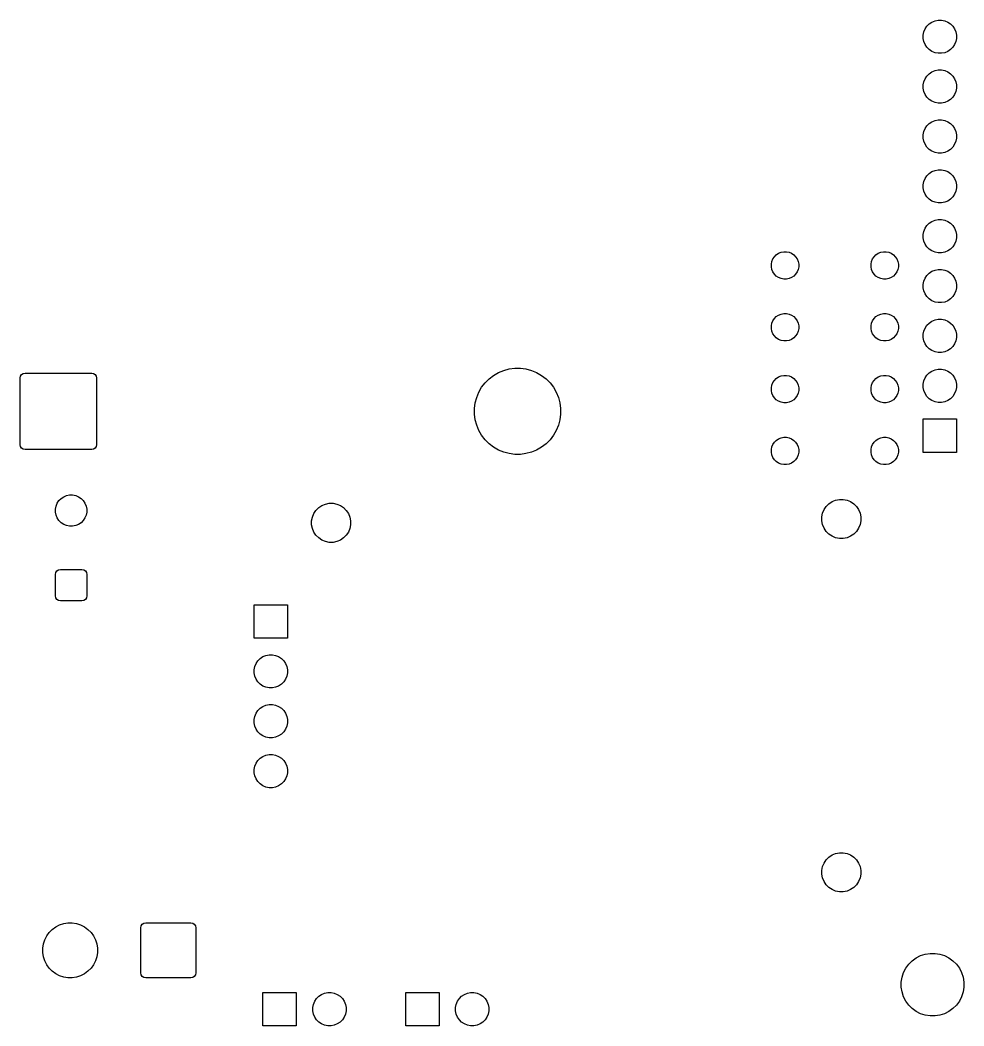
# Model space of a CAD drawing. Extents: x 82.6 to 179.2, y -147.9 to -51.2.
# Drawn here: x 131 to 179.1, y -147.8 to -96.6 of the extents above; entities that cross this region are included whole.
import ezdxf

# ---------------------------------------------------------------- set-up
doc = ezdxf.new("R2010")
doc.units = 0
doc.layers.add('BLACK', color=7, linetype='CONTINUOUS')

msp = doc.modelspace()

# ---------------------------------------------------------------- linework, layer by layer
at = {"layer": 'BLACK', "linetype": 'CONTINUOUS'}
for p, q in [((177.212941, -96.925766), (177.330766, -96.807941)), ((177.330766, -96.807941), (177.469313, -96.715367)), ((177.469313, -96.715367), (177.623258, -96.651601)), ((177.623258, -96.651601), (177.786685, -96.619093)), ((177.786685, -96.619093), (177.953315, -96.619093)), ((177.953315, -96.619093), (178.116742, -96.651601)), ((178.116742, -96.651601), (178.270687, -96.715367)), ((178.270687, -96.715367), (178.409234, -96.807941)), ((178.409234, -96.807941), (178.527059, -96.925766)), ((177.024093, -97.381685), (177.056601, -97.218258)), ((177.056601, -97.218258), (177.120367, -97.064313)), ((177.120367, -97.064313), (177.212941, -96.925766)), ((178.527059, -96.925766), (178.619633, -97.064313)), ((178.619633, -97.064313), (178.683399, -97.218258)), ((178.683399, -97.218258), (178.715907, -97.381685)), ((177.024093, -97.548315), (177.024093, -97.381685)), ((177.056601, -97.711742), (177.024093, -97.548315)), ((177.120367, -97.865687), (177.056601, -97.711742)), ((178.683399, -97.711742), (178.619633, -97.865687)), ((178.715907, -97.548315), (178.683399, -97.711742)), ((178.715907, -97.381685), (178.715907, -97.548315)), ((177.212941, -98.004234), (177.120367, -97.865687)), ((177.330766, -98.122059), (177.212941, -98.004234)), ((177.469313, -98.214633), (177.330766, -98.122059)), ((177.623258, -98.278399), (177.469313, -98.214633)), ((177.786685, -98.310907), (177.623258, -98.278399)), ((177.953315, -98.310907), (177.786685, -98.310907)), ((178.116742, -98.278399), (177.953315, -98.310907)), ((178.270687, -98.214633), (178.116742, -98.278399)), ((178.409234, -98.122059), (178.270687, -98.214633)), ((178.527059, -98.004234), (178.409234, -98.122059)), ((178.619633, -97.865687), (178.527059, -98.004234)), ((177.212941, -99.465766), (177.330766, -99.347941)), ((177.330766, -99.347941), (177.469313, -99.255367)), ((177.469313, -99.255367), (177.623258, -99.191601)), ((177.623258, -99.191601), (177.786685, -99.159093)), ((177.786685, -99.159093), (177.953315, -99.159093)), ((177.953315, -99.159093), (178.116742, -99.191601)), ((178.116742, -99.191601), (178.270687, -99.255367)), ((178.270687, -99.255367), (178.409234, -99.347941)), ((178.409234, -99.347941), (178.527059, -99.465766)), ((177.024093, -99.921685), (177.056601, -99.758258)), ((177.056601, -99.758258), (177.120367, -99.604313)), ((177.120367, -99.604313), (177.212941, -99.465766)), ((178.527059, -99.465766), (178.619633, -99.604313)), ((178.619633, -99.604313), (178.683399, -99.758258)), ((178.683399, -99.758258), (178.715907, -99.921685)), ((177.024093, -100.088315), (177.024093, -99.921685)), ((177.056601, -100.251742), (177.024093, -100.088315)), ((177.120367, -100.405687), (177.056601, -100.251742)), ((177.212941, -100.544234), (177.120367, -100.405687)), ((178.619633, -100.405687), (178.527059, -100.544234)), ((178.683399, -100.251742), (178.619633, -100.405687)), ((178.715907, -100.088315), (178.683399, -100.251742)), ((178.715907, -99.921685), (178.715907, -100.088315)), ((177.330766, -100.662059), (177.212941, -100.544234)), ((177.469313, -100.754633), (177.330766, -100.662059)), ((177.623258, -100.818399), (177.469313, -100.754633)), ((177.786685, -100.850907), (177.623258, -100.818399)), ((177.953315, -100.850907), (177.786685, -100.850907)), ((178.116742, -100.818399), (177.953315, -100.850907)), ((178.270687, -100.754633), (178.116742, -100.818399)), ((178.409234, -100.662059), (178.270687, -100.754633)), ((178.527059, -100.544234), (178.409234, -100.662059)), ((177.212941, -102.005766), (177.330766, -101.887941)), ((177.330766, -101.887941), (177.469313, -101.795367)), ((177.469313, -101.795367), (177.623258, -101.731601)), ((177.623258, -101.731601), (177.786685, -101.699093)), ((177.786685, -101.699093), (177.953315, -101.699093)), ((177.953315, -101.699093), (178.116742, -101.731601)), ((178.116742, -101.731601), (178.270687, -101.795367)), ((178.270687, -101.795367), (178.409234, -101.887941)), ((178.409234, -101.887941), (178.527059, -102.005766)), ((177.024093, -102.461685), (177.056601, -102.298258)), ((177.024093, -102.628315), (177.024093, -102.461685)), ((177.056601, -102.298258), (177.120367, -102.144313)), ((177.120367, -102.144313), (177.212941, -102.005766)), ((178.527059, -102.005766), (178.619633, -102.144313)), ((178.619633, -102.144313), (178.683399, -102.298258)), ((178.683399, -102.298258), (178.715907, -102.461685)), ((178.715907, -102.461685), (178.715907, -102.628315)), ((177.056601, -102.791742), (177.024093, -102.628315)), ((177.120367, -102.945687), (177.056601, -102.791742)), ((177.212941, -103.084234), (177.120367, -102.945687)), ((178.619633, -102.945687), (178.527059, -103.084234)), ((178.683399, -102.791742), (178.619633, -102.945687)), ((178.715907, -102.628315), (178.683399, -102.791742)), ((177.330766, -103.202059), (177.212941, -103.084234)), ((177.469313, -103.294633), (177.330766, -103.202059)), ((177.623258, -103.358399), (177.469313, -103.294633)), ((177.786685, -103.390907), (177.623258, -103.358399)), ((177.953315, -103.390907), (177.786685, -103.390907)), ((178.116742, -103.358399), (177.953315, -103.390907)), ((178.270687, -103.294633), (178.116742, -103.358399)), ((178.409234, -103.202059), (178.270687, -103.294633)), ((178.527059, -103.084234), (178.409234, -103.202059)), ((177.212941, -104.545766), (177.330766, -104.427941)), ((177.330766, -104.427941), (177.469313, -104.335367)), ((177.469313, -104.335367), (177.623258, -104.271601)), ((177.623258, -104.271601), (177.786685, -104.239093)), ((177.786685, -104.239093), (177.953315, -104.239093)), ((177.953315, -104.239093), (178.116742, -104.271601)), ((178.116742, -104.271601), (178.270687, -104.335367)), ((178.270687, -104.335367), (178.409234, -104.427941)), ((178.409234, -104.427941), (178.527059, -104.545766)), ((177.024093, -105.001685), (177.056601, -104.838258)), ((177.024093, -105.168315), (177.024093, -105.001685)), ((177.056601, -104.838258), (177.120367, -104.684313)), ((177.120367, -104.684313), (177.212941, -104.545766)), ((178.527059, -104.545766), (178.619633, -104.684313)), ((178.619633, -104.684313), (178.683399, -104.838258)), ((178.683399, -104.838258), (178.715907, -105.001685)), ((178.715907, -105.001685), (178.715907, -105.168315)), ((177.056601, -105.331742), (177.024093, -105.168315)), ((177.120367, -105.485687), (177.056601, -105.331742)), ((177.212941, -105.624234), (177.120367, -105.485687)), ((178.619633, -105.485687), (178.527059, -105.624234)), ((178.683399, -105.331742), (178.619633, -105.485687)), ((178.715907, -105.168315), (178.683399, -105.331742)), ((177.330766, -105.742059), (177.212941, -105.624234)), ((177.469313, -105.834633), (177.330766, -105.742059)), ((177.623258, -105.898399), (177.469313, -105.834633)), ((177.786685, -105.930907), (177.623258, -105.898399)), ((177.953315, -105.930907), (177.786685, -105.930907)), ((178.116742, -105.898399), (177.953315, -105.930907)), ((178.270687, -105.834633), (178.116742, -105.898399)), ((178.409234, -105.742059), (178.270687, -105.834633)), ((178.527059, -105.624234), (178.409234, -105.742059)), ((177.212941, -107.085766), (177.330766, -106.967941)), ((177.330766, -106.967941), (177.469313, -106.875367)), ((177.469313, -106.875367), (177.623258, -106.811601)), ((177.623258, -106.811601), (177.786685, -106.779093)), ((177.786685, -106.779093), (177.953315, -106.779093)), ((177.953315, -106.779093), (178.116742, -106.811601)), ((178.116742, -106.811601), (178.270687, -106.875367)), ((178.270687, -106.875367), (178.409234, -106.967941)), ((178.409234, -106.967941), (178.527059, -107.085766)), ((177.024093, -107.541685), (177.056601, -107.378258)), ((177.024093, -107.708315), (177.024093, -107.541685)), ((177.056601, -107.378258), (177.120367, -107.224313)), ((177.120367, -107.224313), (177.212941, -107.085766)), ((178.527059, -107.085766), (178.619633, -107.224313)), ((178.619633, -107.224313), (178.683399, -107.378258)), ((178.683399, -107.378258), (178.715907, -107.541685)), ((178.715907, -107.541685), (178.715907, -107.708315)), ((177.056601, -107.871742), (177.024093, -107.708315)), ((177.120367, -108.025687), (177.056601, -107.871742)), ((177.212941, -108.164234), (177.120367, -108.025687)), ((178.619633, -108.025687), (178.527059, -108.164234)), ((178.683399, -107.871742), (178.619633, -108.025687)), ((178.715907, -107.708315), (178.683399, -107.871742)), ((169.438893, -108.670925), (169.535925, -108.573893)), ((169.535925, -108.573893), (169.650022, -108.497655)), ((169.650022, -108.497655), (169.776801, -108.445142)), ((169.776801, -108.445142), (169.911388, -108.418371)), ((169.911388, -108.418371), (170.048612, -108.418371)), ((170.048612, -108.418371), (170.183199, -108.445142)), ((170.183199, -108.445142), (170.309978, -108.497655)), ((170.309978, -108.497655), (170.424075, -108.573893)), ((170.424075, -108.573893), (170.521107, -108.670925)), ((174.518893, -108.670925), (174.615925, -108.573893)), ((174.615925, -108.573893), (174.730022, -108.497655)), ((174.730022, -108.497655), (174.856801, -108.445142)), ((174.856801, -108.445142), (174.991388, -108.418371)), ((174.991388, -108.418371), (175.128612, -108.418371)), ((175.128612, -108.418371), (175.263199, -108.445142)), ((175.263199, -108.445142), (175.389978, -108.497655)), ((175.389978, -108.497655), (175.504075, -108.573893)), ((175.504075, -108.573893), (175.601107, -108.670925)), ((177.330766, -108.282059), (177.212941, -108.164234)), ((177.469313, -108.374633), (177.330766, -108.282059)), ((177.623258, -108.438399), (177.469313, -108.374633)), ((177.786685, -108.470907), (177.623258, -108.438399)), ((177.953315, -108.470907), (177.786685, -108.470907)), ((178.116742, -108.438399), (177.953315, -108.470907)), ((178.270687, -108.374633), (178.116742, -108.438399)), ((178.409234, -108.282059), (178.270687, -108.374633)), ((178.527059, -108.164234), (178.409234, -108.282059)), ((169.283371, -109.046388), (169.310142, -108.911801)), ((169.283371, -109.183612), (169.283371, -109.046388)), ((169.310142, -108.911801), (169.362655, -108.785022)), ((169.362655, -108.785022), (169.438893, -108.670925)), ((170.521107, -108.670925), (170.597345, -108.785022)), ((170.597345, -108.785022), (170.649858, -108.911801)), ((170.649858, -108.911801), (170.676629, -109.046388)), ((170.676629, -109.046388), (170.676629, -109.183612)), ((174.363371, -109.046388), (174.390142, -108.911801)), ((174.363371, -109.183612), (174.363371, -109.046388)), ((174.390142, -108.911801), (174.442655, -108.785022)), ((174.442655, -108.785022), (174.518893, -108.670925)), ((175.601107, -108.670925), (175.677345, -108.785022)), ((175.677345, -108.785022), (175.729858, -108.911801)), ((175.729858, -108.911801), (175.756629, -109.046388)), ((175.756629, -109.046388), (175.756629, -109.183612)), ((169.310142, -109.318199), (169.283371, -109.183612)), ((169.362655, -109.444978), (169.310142, -109.318199)), ((169.438893, -109.559075), (169.362655, -109.444978)), ((169.535925, -109.656107), (169.438893, -109.559075)), ((170.521107, -109.559075), (170.424075, -109.656107)), ((170.597345, -109.444978), (170.521107, -109.559075)), ((170.649858, -109.318199), (170.597345, -109.444978)), ((170.676629, -109.183612), (170.649858, -109.318199)), ((174.390142, -109.318199), (174.363371, -109.183612)), ((174.442655, -109.444978), (174.390142, -109.318199)), ((174.518893, -109.559075), (174.442655, -109.444978)), ((174.615925, -109.656107), (174.518893, -109.559075)), ((175.601107, -109.559075), (175.504075, -109.656107)), ((175.677345, -109.444978), (175.601107, -109.559075)), ((175.729858, -109.318199), (175.677345, -109.444978)), ((175.756629, -109.183612), (175.729858, -109.318199)), ((177.120367, -109.764313), (177.212941, -109.625766)), ((177.212941, -109.625766), (177.330766, -109.507941)), ((177.330766, -109.507941), (177.469313, -109.415367)), ((177.469313, -109.415367), (177.623258, -109.351601)), ((177.623258, -109.351601), (177.786685, -109.319093)), ((177.786685, -109.319093), (177.953315, -109.319093)), ((177.953315, -109.319093), (178.116742, -109.351601)), ((178.116742, -109.351601), (178.270687, -109.415367)), ((178.270687, -109.415367), (178.409234, -109.507941)), ((178.409234, -109.507941), (178.527059, -109.625766)), ((178.527059, -109.625766), (178.619633, -109.764313)), ((169.650022, -109.732345), (169.535925, -109.656107)), ((169.776801, -109.784858), (169.650022, -109.732345)), ((169.911388, -109.811629), (169.776801, -109.784858)), ((170.048612, -109.811629), (169.911388, -109.811629)), ((170.183199, -109.784858), (170.048612, -109.811629)), ((170.309978, -109.732345), (170.183199, -109.784858)), ((170.424075, -109.656107), (170.309978, -109.732345)), ((174.730022, -109.732345), (174.615925, -109.656107)), ((174.856801, -109.784858), (174.730022, -109.732345)), ((174.991388, -109.811629), (174.856801, -109.784858)), ((175.128612, -109.811629), (174.991388, -109.811629)), ((175.263199, -109.784858), (175.128612, -109.811629)), ((175.389978, -109.732345), (175.263199, -109.784858)), ((175.504075, -109.656107), (175.389978, -109.732345)), ((177.024093, -110.081685), (177.056601, -109.918258)), ((177.024093, -110.248315), (177.024093, -110.081685)), ((177.056601, -109.918258), (177.120367, -109.764313)), ((178.619633, -109.764313), (178.683399, -109.918258)), ((178.683399, -109.918258), (178.715907, -110.081685)), ((178.715907, -110.081685), (178.715907, -110.248315)), ((177.056601, -110.411742), (177.024093, -110.248315)), ((177.120367, -110.565687), (177.056601, -110.411742)), ((177.212941, -110.704234), (177.120367, -110.565687)), ((178.619633, -110.565687), (178.527059, -110.704234)), ((178.683399, -110.411742), (178.619633, -110.565687)), ((178.715907, -110.248315), (178.683399, -110.411742)), ((177.330766, -110.822059), (177.212941, -110.704234)), ((177.469313, -110.914633), (177.330766, -110.822059)), ((177.623258, -110.978399), (177.469313, -110.914633)), ((177.786685, -111.010907), (177.623258, -110.978399)), ((177.953315, -111.010907), (177.786685, -111.010907)), ((178.116742, -110.978399), (177.953315, -111.010907)), ((178.270687, -110.914633), (178.116742, -110.978399)), ((178.409234, -110.822059), (178.270687, -110.914633)), ((178.527059, -110.704234), (178.409234, -110.822059)), ((169.535925, -111.723893), (169.650022, -111.647655)), ((169.650022, -111.647655), (169.776801, -111.595142)), ((169.776801, -111.595142), (169.911388, -111.568371)), ((169.911388, -111.568371), (170.048612, -111.568371)), ((170.048612, -111.568371), (170.183199, -111.595142)), ((170.183199, -111.595142), (170.309978, -111.647655)), ((170.309978, -111.647655), (170.424075, -111.723893)), ((174.615925, -111.723893), (174.730022, -111.647655)), ((174.730022, -111.647655), (174.856801, -111.595142)), ((174.856801, -111.595142), (174.991388, -111.568371)), ((174.991388, -111.568371), (175.128612, -111.568371)), ((175.128612, -111.568371), (175.263199, -111.595142)), ((175.263199, -111.595142), (175.389978, -111.647655)), ((175.389978, -111.647655), (175.504075, -111.723893)), ((169.283371, -112.196388), (169.310142, -112.061801)), ((169.310142, -112.061801), (169.362655, -111.935022)), ((169.362655, -111.935022), (169.438893, -111.820925)), ((169.438893, -111.820925), (169.535925, -111.723893)), ((170.424075, -111.723893), (170.521107, -111.820925)), ((170.521107, -111.820925), (170.597345, -111.935022)), ((170.597345, -111.935022), (170.649858, -112.061801)), ((170.649858, -112.061801), (170.676629, -112.196388)), ((174.363371, -112.196388), (174.390142, -112.061801)), ((174.390142, -112.061801), (174.442655, -111.935022)), ((174.442655, -111.935022), (174.518893, -111.820925)), ((174.518893, -111.820925), (174.615925, -111.723893)), ((175.504075, -111.723893), (175.601107, -111.820925)), ((175.601107, -111.820925), (175.677345, -111.935022)), ((175.677345, -111.935022), (175.729858, -112.061801)), ((175.729858, -112.061801), (175.756629, -112.196388)), ((177.120367, -112.304313), (177.212941, -112.165766)), ((177.212941, -112.165766), (177.330766, -112.047941)), ((177.330766, -112.047941), (177.469313, -111.955367)), ((177.469313, -111.955367), (177.623258, -111.891601)), ((177.623258, -111.891601), (177.786685, -111.859093)), ((177.786685, -111.859093), (177.953315, -111.859093)), ((177.953315, -111.859093), (178.116742, -111.891601)), ((178.116742, -111.891601), (178.270687, -111.955367)), ((178.270687, -111.955367), (178.409234, -112.047941)), ((178.409234, -112.047941), (178.527059, -112.165766)), ((178.527059, -112.165766), (178.619633, -112.304313)), ((169.283371, -112.333612), (169.283371, -112.196388)), ((169.310142, -112.468199), (169.283371, -112.333612)), ((169.362655, -112.594978), (169.310142, -112.468199)), ((169.438893, -112.709075), (169.362655, -112.594978)), ((170.597345, -112.594978), (170.521107, -112.709075)), ((170.649858, -112.468199), (170.597345, -112.594978)), ((170.676629, -112.333612), (170.649858, -112.468199)), ((170.676629, -112.196388), (170.676629, -112.333612)), ((174.363371, -112.333612), (174.363371, -112.196388)), ((174.390142, -112.468199), (174.363371, -112.333612)), ((174.442655, -112.594978), (174.390142, -112.468199)), ((174.518893, -112.709075), (174.442655, -112.594978)), ((175.677345, -112.594978), (175.601107, -112.709075)), ((175.729858, -112.468199), (175.677345, -112.594978)), ((175.756629, -112.333612), (175.729858, -112.468199)), ((175.756629, -112.196388), (175.756629, -112.333612)), ((177.024093, -112.621685), (177.056601, -112.458258)), ((177.024093, -112.788315), (177.024093, -112.621685)), ((177.056601, -112.458258), (177.120367, -112.304313)), ((178.619633, -112.304313), (178.683399, -112.458258)), ((178.683399, -112.458258), (178.715907, -112.621685)), ((178.715907, -112.621685), (178.715907, -112.788315)), ((169.535925, -112.806107), (169.438893, -112.709075)), ((169.650022, -112.882345), (169.535925, -112.806107)), ((169.776801, -112.934858), (169.650022, -112.882345)), ((169.911388, -112.961629), (169.776801, -112.934858)), ((170.048612, -112.961629), (169.911388, -112.961629)), ((170.183199, -112.934858), (170.048612, -112.961629)), ((170.309978, -112.882345), (170.183199, -112.934858)), ((170.424075, -112.806107), (170.309978, -112.882345)), ((170.521107, -112.709075), (170.424075, -112.806107)), ((174.615925, -112.806107), (174.518893, -112.709075)), ((174.730022, -112.882345), (174.615925, -112.806107)), ((174.856801, -112.934858), (174.730022, -112.882345)), ((174.991388, -112.961629), (174.856801, -112.934858)), ((175.128612, -112.961629), (174.991388, -112.961629)), ((175.263199, -112.934858), (175.128612, -112.961629)), ((175.389978, -112.882345), (175.263199, -112.934858)), ((175.504075, -112.806107), (175.389978, -112.882345)), ((175.601107, -112.709075), (175.504075, -112.806107)), ((177.056601, -112.951742), (177.024093, -112.788315)), ((177.120367, -113.105687), (177.056601, -112.951742)), ((177.212941, -113.244234), (177.120367, -113.105687)), ((178.619633, -113.105687), (178.527059, -113.244234)), ((178.683399, -112.951742), (178.619633, -113.105687)), ((178.715907, -112.788315), (178.683399, -112.951742)), ((177.330766, -113.362059), (177.212941, -113.244234)), ((177.469313, -113.454633), (177.330766, -113.362059)), ((177.623258, -113.518399), (177.469313, -113.454633)), ((177.786685, -113.550907), (177.623258, -113.518399)), ((177.953315, -113.550907), (177.786685, -113.550907)), ((178.116742, -113.518399), (177.953315, -113.550907)), ((178.270687, -113.454633), (178.116742, -113.518399)), ((178.409234, -113.362059), (178.270687, -113.454633)), ((178.527059, -113.244234), (178.409234, -113.362059)), ((131, -114.845002), (131.01903, -114.74933)), ((131.01903, -114.74933), (131.073224, -114.668224)), ((131.073224, -114.668224), (131.15433, -114.61403)), ((131.15433, -114.61403), (131.250002, -114.595)), ((131.250002, -114.595), (134.649998, -114.595)), ((134.649998, -114.595), (134.74567, -114.61403)), ((134.74567, -114.61403), (134.826776, -114.668224)), ((134.826776, -114.668224), (134.88097, -114.74933)), ((134.88097, -114.74933), (134.9, -114.845002)), ((154.899439, -114.890952), (155.127745, -114.715767)), ((155.127745, -114.715767), (155.376965, -114.57188)), ((155.376965, -114.57188), (155.642833, -114.461754)), ((155.642833, -114.461754), (155.920801, -114.387272)), ((155.920801, -114.387272), (156.206113, -114.34971)), ((156.206113, -114.34971), (156.493887, -114.34971)), ((156.493887, -114.34971), (156.779199, -114.387272)), ((156.779199, -114.387272), (157.057167, -114.461754)), ((157.057167, -114.461754), (157.323035, -114.57188)), ((157.323035, -114.57188), (157.572255, -114.715767)), ((157.572255, -114.715767), (157.800561, -114.890952)), ((169.650022, -114.797655), (169.776801, -114.745142)), ((169.776801, -114.745142), (169.911388, -114.718371)), ((169.911388, -114.718371), (170.048612, -114.718371)), ((170.048612, -114.718371), (170.183199, -114.745142)), ((170.183199, -114.745142), (170.309978, -114.797655)), ((174.730022, -114.797655), (174.856801, -114.745142)), ((174.856801, -114.745142), (174.991388, -114.718371)), ((174.991388, -114.718371), (175.128612, -114.718371)), ((175.128612, -114.718371), (175.263199, -114.745142)), ((175.263199, -114.745142), (175.389978, -114.797655)), ((177.120367, -114.844313), (177.212941, -114.705766)), ((177.212941, -114.705766), (177.330766, -114.587941)), ((177.330766, -114.587941), (177.469313, -114.495367)), ((177.469313, -114.495367), (177.623258, -114.431601)), ((177.623258, -114.431601), (177.786685, -114.399093)), ((177.786685, -114.399093), (177.953315, -114.399093)), ((177.953315, -114.399093), (178.116742, -114.431601)), ((178.116742, -114.431601), (178.270687, -114.495367)), ((178.270687, -114.495367), (178.409234, -114.587941)), ((178.409234, -114.587941), (178.527059, -114.705766)), ((178.527059, -114.705766), (178.619633, -114.844313)), ((131, -118.244998), (131, -114.845002)), ((134.9, -114.845002), (134.9, -118.244998)), ((154.520767, -115.322745), (154.695952, -115.094439)), ((154.695952, -115.094439), (154.899439, -114.890952)), ((157.800561, -114.890952), (158.004048, -115.094439)), ((158.004048, -115.094439), (158.179233, -115.322745)), ((169.283371, -115.346388), (169.310142, -115.211801)), ((169.310142, -115.211801), (169.362655, -115.085022)), ((169.362655, -115.085022), (169.438893, -114.970925)), ((169.438893, -114.970925), (169.535925, -114.873893)), ((169.535925, -114.873893), (169.650022, -114.797655)), ((170.309978, -114.797655), (170.424075, -114.873893)), ((170.424075, -114.873893), (170.521107, -114.970925)), ((170.521107, -114.970925), (170.597345, -115.085022)), ((170.597345, -115.085022), (170.649858, -115.211801)), ((170.649858, -115.211801), (170.676629, -115.346388)), ((174.363371, -115.346388), (174.390142, -115.211801)), ((174.390142, -115.211801), (174.442655, -115.085022)), ((174.442655, -115.085022), (174.518893, -114.970925)), ((174.518893, -114.970925), (174.615925, -114.873893)), ((174.615925, -114.873893), (174.730022, -114.797655)), ((175.389978, -114.797655), (175.504075, -114.873893)), ((175.504075, -114.873893), (175.601107, -114.970925)), ((175.601107, -114.970925), (175.677345, -115.085022)), ((175.677345, -115.085022), (175.729858, -115.211801)), ((175.729858, -115.211801), (175.756629, -115.346388)), ((177.024093, -115.161685), (177.056601, -114.998258)), ((177.024093, -115.328315), (177.024093, -115.161685)), ((177.056601, -114.998258), (177.120367, -114.844313)), ((178.619633, -114.844313), (178.683399, -114.998258)), ((178.683399, -114.998258), (178.715907, -115.161685)), ((178.715907, -115.161685), (178.715907, -115.328315)), ((154.266754, -115.837833), (154.37688, -115.571965)), ((154.37688, -115.571965), (154.520767, -115.322745)), ((158.179233, -115.322745), (158.32312, -115.571965)), ((158.32312, -115.571965), (158.433246, -115.837833)), ((169.283371, -115.483612), (169.283371, -115.346388)), ((169.310142, -115.618199), (169.283371, -115.483612)), ((169.362655, -115.744978), (169.310142, -115.618199)), ((169.438893, -115.859075), (169.362655, -115.744978)), ((170.597345, -115.744978), (170.521107, -115.859075)), ((170.649858, -115.618199), (170.597345, -115.744978)), ((170.676629, -115.483612), (170.649858, -115.618199)), ((170.676629, -115.346388), (170.676629, -115.483612)), ((174.363371, -115.483612), (174.363371, -115.346388)), ((174.390142, -115.618199), (174.363371, -115.483612)), ((174.442655, -115.744978), (174.390142, -115.618199)), ((174.518893, -115.859075), (174.442655, -115.744978)), ((175.677345, -115.744978), (175.601107, -115.859075)), ((175.729858, -115.618199), (175.677345, -115.744978)), ((175.756629, -115.483612), (175.729858, -115.618199)), ((175.756629, -115.346388), (175.756629, -115.483612)), ((177.056601, -115.491742), (177.024093, -115.328315)), ((177.120367, -115.645687), (177.056601, -115.491742)), ((177.212941, -115.784234), (177.120367, -115.645687)), ((178.619633, -115.645687), (178.527059, -115.784234)), ((178.683399, -115.491742), (178.619633, -115.645687)), ((178.715907, -115.328315), (178.683399, -115.491742)), ((154.15471, -116.401113), (154.192272, -116.115801)), ((154.192272, -116.115801), (154.266754, -115.837833)), ((158.433246, -115.837833), (158.507728, -116.115801)), ((158.507728, -116.115801), (158.54529, -116.401113)), ((169.535925, -115.956107), (169.438893, -115.859075)), ((169.650022, -116.032345), (169.535925, -115.956107)), ((169.776801, -116.084858), (169.650022, -116.032345)), ((169.911388, -116.111629), (169.776801, -116.084858)), ((170.048612, -116.111629), (169.911388, -116.111629)), ((170.183199, -116.084858), (170.048612, -116.111629)), ((170.309978, -116.032345), (170.183199, -116.084858)), ((170.424075, -115.956107), (170.309978, -116.032345)), ((170.521107, -115.859075), (170.424075, -115.956107)), ((174.615925, -115.956107), (174.518893, -115.859075)), ((174.730022, -116.032345), (174.615925, -115.956107)), ((174.856801, -116.084858), (174.730022, -116.032345)), ((174.991388, -116.111629), (174.856801, -116.084858)), ((175.128612, -116.111629), (174.991388, -116.111629)), ((175.263199, -116.084858), (175.128612, -116.111629)), ((175.389978, -116.032345), (175.263199, -116.084858)), ((175.504075, -115.956107), (175.389978, -116.032345)), ((175.601107, -115.859075), (175.504075, -115.956107)), ((177.330766, -115.902059), (177.212941, -115.784234)), ((177.469313, -115.994633), (177.330766, -115.902059)), ((177.623258, -116.058399), (177.469313, -115.994633)), ((177.786685, -116.090907), (177.623258, -116.058399)), ((177.953315, -116.090907), (177.786685, -116.090907)), ((178.116742, -116.058399), (177.953315, -116.090907)), ((178.270687, -115.994633), (178.116742, -116.058399)), ((178.409234, -115.902059), (178.270687, -115.994633)), ((178.527059, -115.784234), (178.409234, -115.902059)), ((154.15471, -116.688887), (154.15471, -116.401113)), ((154.192272, -116.974199), (154.15471, -116.688887)), ((158.54529, -116.688887), (158.507728, -116.974199)), ((158.54529, -116.401113), (158.54529, -116.688887)), ((154.266754, -117.252167), (154.192272, -116.974199)), ((154.37688, -117.518035), (154.266754, -117.252167)), ((158.433246, -117.252167), (158.32312, -117.518035)), ((158.507728, -116.974199), (158.433246, -117.252167)), ((177.02, -118.635), (177.02, -116.935)), ((177.02, -116.935), (178.72, -116.935)), ((178.72, -116.935), (178.72, -118.635)), ((154.520767, -117.767255), (154.37688, -117.518035)), ((154.695952, -117.995561), (154.520767, -117.767255)), ((158.179233, -117.767255), (158.004048, -117.995561)), ((158.32312, -117.518035), (158.179233, -117.767255)), ((131.01903, -118.34067), (131, -118.244998)), ((131.073224, -118.421776), (131.01903, -118.34067)), ((134.88097, -118.34067), (134.826776, -118.421776)), ((134.9, -118.244998), (134.88097, -118.34067)), ((154.899439, -118.199048), (154.695952, -117.995561)), ((155.127745, -118.374233), (154.899439, -118.199048)), ((157.800561, -118.199048), (157.572255, -118.374233)), ((158.004048, -117.995561), (157.800561, -118.199048)), ((169.310142, -118.361801), (169.362655, -118.235022)), ((169.362655, -118.235022), (169.438893, -118.120925)), ((169.438893, -118.120925), (169.535925, -118.023893)), ((169.535925, -118.023893), (169.650022, -117.947655)), ((169.650022, -117.947655), (169.776801, -117.895142)), ((169.776801, -117.895142), (169.911388, -117.868371)), ((169.911388, -117.868371), (170.048612, -117.868371)), ((170.048612, -117.868371), (170.183199, -117.895142)), ((170.183199, -117.895142), (170.309978, -117.947655)), ((170.309978, -117.947655), (170.424075, -118.023893)), ((170.424075, -118.023893), (170.521107, -118.120925)), ((170.521107, -118.120925), (170.597345, -118.235022)), ((170.597345, -118.235022), (170.649858, -118.361801)), ((174.390142, -118.361801), (174.442655, -118.235022)), ((174.442655, -118.235022), (174.518893, -118.120925)), ((174.518893, -118.120925), (174.615925, -118.023893)), ((174.615925, -118.023893), (174.730022, -117.947655)), ((174.730022, -117.947655), (174.856801, -117.895142)), ((174.856801, -117.895142), (174.991388, -117.868371)), ((174.991388, -117.868371), (175.128612, -117.868371)), ((175.128612, -117.868371), (175.263199, -117.895142)), ((175.263199, -117.895142), (175.389978, -117.947655)), ((175.389978, -117.947655), (175.504075, -118.023893)), ((175.504075, -118.023893), (175.601107, -118.120925)), ((175.601107, -118.120925), (175.677345, -118.235022)), ((175.677345, -118.235022), (175.729858, -118.361801)), ((131.15433, -118.47597), (131.073224, -118.421776)), ((131.250002, -118.495), (131.15433, -118.47597)), ((134.649998, -118.495), (131.250002, -118.495)), ((134.74567, -118.47597), (134.649998, -118.495)), ((134.826776, -118.421776), (134.74567, -118.47597)), ((155.376965, -118.51812), (155.127745, -118.374233)), ((155.642833, -118.628246), (155.376965, -118.51812)), ((155.920801, -118.702728), (155.642833, -118.628246)), ((156.206113, -118.74029), (155.920801, -118.702728)), ((156.493887, -118.74029), (156.206113, -118.74029)), ((156.779199, -118.702728), (156.493887, -118.74029)), ((157.057167, -118.628246), (156.779199, -118.702728)), ((157.323035, -118.51812), (157.057167, -118.628246)), ((157.572255, -118.374233), (157.323035, -118.51812)), ((169.283371, -118.496388), (169.310142, -118.361801)), ((169.283371, -118.633612), (169.283371, -118.496388)), ((169.310142, -118.768199), (169.283371, -118.633612)), ((169.362655, -118.894978), (169.310142, -118.768199)), ((170.649858, -118.768199), (170.597345, -118.894978)), ((170.649858, -118.361801), (170.676629, -118.496388)), ((170.676629, -118.633612), (170.649858, -118.768199)), ((170.676629, -118.496388), (170.676629, -118.633612)), ((174.363371, -118.496388), (174.390142, -118.361801)), ((174.363371, -118.633612), (174.363371, -118.496388)), ((174.390142, -118.768199), (174.363371, -118.633612)), ((174.442655, -118.894978), (174.390142, -118.768199)), ((175.729858, -118.768199), (175.677345, -118.894978)), ((175.729858, -118.361801), (175.756629, -118.496388)), ((175.756629, -118.633612), (175.729858, -118.768199)), ((175.756629, -118.496388), (175.756629, -118.633612)), ((178.72, -118.635), (177.02, -118.635)), ((169.438893, -119.009075), (169.362655, -118.894978)), ((169.535925, -119.106107), (169.438893, -119.009075)), ((169.650022, -119.182345), (169.535925, -119.106107)), ((169.776801, -119.234858), (169.650022, -119.182345)), ((169.911388, -119.261629), (169.776801, -119.234858)), ((170.048612, -119.261629), (169.911388, -119.261629)), ((170.183199, -119.234858), (170.048612, -119.261629)), ((170.309978, -119.182345), (170.183199, -119.234858)), ((170.424075, -119.106107), (170.309978, -119.182345)), ((170.521107, -119.009075), (170.424075, -119.106107)), ((170.597345, -118.894978), (170.521107, -119.009075)), ((174.518893, -119.009075), (174.442655, -118.894978)), ((174.615925, -119.106107), (174.518893, -119.009075)), ((174.730022, -119.182345), (174.615925, -119.106107)), ((174.856801, -119.234858), (174.730022, -119.182345)), ((174.991388, -119.261629), (174.856801, -119.234858)), ((175.128612, -119.261629), (174.991388, -119.261629)), ((175.263199, -119.234858), (175.128612, -119.261629)), ((175.389978, -119.182345), (175.263199, -119.234858)), ((175.504075, -119.106107), (175.389978, -119.182345)), ((175.601107, -119.009075), (175.504075, -119.106107)), ((175.677345, -118.894978), (175.601107, -119.009075)), ((133.092485, -120.984243), (133.222883, -120.897114)), ((133.222883, -120.897114), (133.367772, -120.837099)), ((133.367772, -120.837099), (133.521586, -120.806503)), ((133.521586, -120.806503), (133.678414, -120.806503)), ((133.678414, -120.806503), (133.832228, -120.837099)), ((133.832228, -120.837099), (133.977117, -120.897114)), ((133.977117, -120.897114), (134.107515, -120.984243)), ((132.803852, -121.524237), (132.834448, -121.370423)), ((132.834448, -121.370423), (132.894463, -121.225534)), ((132.894463, -121.225534), (132.981592, -121.095136)), ((132.981592, -121.095136), (133.092485, -120.984243)), ((134.107515, -120.984243), (134.218408, -121.095136)), ((134.218408, -121.095136), (134.305537, -121.225534)), ((134.305537, -121.225534), (134.365552, -121.370423)), ((134.365552, -121.370423), (134.396148, -121.524237)), ((146.215607, -121.45199), (146.378603, -121.343079)), ((146.378603, -121.343079), (146.559715, -121.26806)), ((146.559715, -121.26806), (146.751983, -121.229815)), ((146.751983, -121.229815), (146.948017, -121.229815)), ((146.948017, -121.229815), (147.140285, -121.26806)), ((147.140285, -121.26806), (147.321397, -121.343079)), ((147.321397, -121.343079), (147.484393, -121.45199)), ((171.968079, -121.553603), (172.07699, -121.390607)), ((172.07699, -121.390607), (172.215607, -121.25199)), ((172.215607, -121.25199), (172.378603, -121.143079)), ((172.378603, -121.143079), (172.559715, -121.06806)), ((172.559715, -121.06806), (172.751983, -121.029815)), ((172.751983, -121.029815), (172.948017, -121.029815)), ((172.948017, -121.029815), (173.140285, -121.06806)), ((173.140285, -121.06806), (173.321397, -121.143079)), ((173.321397, -121.143079), (173.484393, -121.25199)), ((173.484393, -121.25199), (173.62301, -121.390607)), ((173.62301, -121.390607), (173.731921, -121.553603)), ((132.803852, -121.681065), (132.803852, -121.524237)), ((132.834448, -121.834879), (132.803852, -121.681065)), ((132.894463, -121.979768), (132.834448, -121.834879)), ((134.365552, -121.834879), (134.305537, -121.979768)), ((134.396148, -121.681065), (134.365552, -121.834879)), ((134.396148, -121.524237), (134.396148, -121.681065)), ((145.89306, -121.934715), (145.968079, -121.753603)), ((145.968079, -121.753603), (146.07699, -121.590607)), ((146.07699, -121.590607), (146.215607, -121.45199)), ((147.484393, -121.45199), (147.62301, -121.590607)), ((147.62301, -121.590607), (147.731921, -121.753603)), ((147.731921, -121.753603), (147.80694, -121.934715)), ((171.854815, -121.926983), (171.89306, -121.734715)), ((171.854815, -122.123017), (171.854815, -121.926983)), ((171.89306, -121.734715), (171.968079, -121.553603)), ((173.731921, -121.553603), (173.80694, -121.734715)), ((173.80694, -121.734715), (173.845185, -121.926983)), ((173.845185, -121.926983), (173.845185, -122.123017)), ((132.981592, -122.110166), (132.894463, -121.979768)), ((133.092485, -122.221059), (132.981592, -122.110166)), ((133.222883, -122.308188), (133.092485, -122.221059)), ((133.367772, -122.368203), (133.222883, -122.308188)), ((133.521586, -122.398799), (133.367772, -122.368203)), ((133.678414, -122.398799), (133.521586, -122.398799)), ((133.832228, -122.368203), (133.678414, -122.398799)), ((133.977117, -122.308188), (133.832228, -122.368203)), ((134.107515, -122.221059), (133.977117, -122.308188)), ((134.218408, -122.110166), (134.107515, -122.221059)), ((134.305537, -121.979768), (134.218408, -122.110166)), ((145.854815, -122.126983), (145.89306, -121.934715)), ((145.854815, -122.323017), (145.854815, -122.126983)), ((145.89306, -122.515285), (145.854815, -122.323017)), ((147.80694, -121.934715), (147.845185, -122.126983)), ((147.845185, -122.323017), (147.80694, -122.515285)), ((147.845185, -122.126983), (147.845185, -122.323017)), ((171.89306, -122.315285), (171.854815, -122.123017)), ((171.968079, -122.496397), (171.89306, -122.315285)), ((173.80694, -122.315285), (173.731921, -122.496397)), ((173.845185, -122.123017), (173.80694, -122.315285)), ((145.968079, -122.696397), (145.89306, -122.515285)), ((146.07699, -122.859393), (145.968079, -122.696397)), ((146.215607, -122.99801), (146.07699, -122.859393)), ((147.62301, -122.859393), (147.484393, -122.99801)), ((147.731921, -122.696397), (147.62301, -122.859393)), ((147.80694, -122.515285), (147.731921, -122.696397)), ((172.07699, -122.659393), (171.968079, -122.496397)), ((172.215607, -122.79801), (172.07699, -122.659393)), ((172.378603, -122.906921), (172.215607, -122.79801)), ((172.559715, -122.98194), (172.378603, -122.906921)), ((173.321397, -122.906921), (173.140285, -122.98194)), ((173.484393, -122.79801), (173.321397, -122.906921)), ((173.62301, -122.659393), (173.484393, -122.79801)), ((173.731921, -122.496397), (173.62301, -122.659393)), ((146.378603, -123.106921), (146.215607, -122.99801)), ((146.559715, -123.18194), (146.378603, -123.106921)), ((146.751983, -123.220185), (146.559715, -123.18194)), ((146.948017, -123.220185), (146.751983, -123.220185)), ((147.140285, -123.18194), (146.948017, -123.220185)), ((147.321397, -123.106921), (147.140285, -123.18194)), ((147.484393, -122.99801), (147.321397, -123.106921)), ((172.751983, -123.020185), (172.559715, -122.98194)), ((172.948017, -123.020185), (172.751983, -123.020185)), ((173.140285, -122.98194), (172.948017, -123.020185)), ((132.8, -124.852651), (132.81903, -124.75698)), ((132.8, -125.952651), (132.8, -124.852651)), ((132.81903, -124.75698), (132.873223, -124.675874)), ((132.873223, -124.675874), (132.954329, -124.621681)), ((132.954329, -124.621681), (133.05, -124.602651)), ((133.05, -124.602651), (134.15, -124.602651)), ((134.15, -124.602651), (134.245671, -124.621681)), ((134.245671, -124.621681), (134.326777, -124.675874)), ((134.326777, -124.675874), (134.38097, -124.75698)), ((134.38097, -124.75698), (134.4, -124.852651)), ((134.4, -124.852651), (134.4, -125.952651)), ((132.81903, -126.048322), (132.8, -125.952651)), ((134.4, -125.952651), (134.38097, -126.048322)), ((132.873223, -126.129428), (132.81903, -126.048322)), ((132.954329, -126.183621), (132.873223, -126.129428)), ((133.05, -126.202651), (132.954329, -126.183621)), ((134.15, -126.202651), (133.05, -126.202651)), ((134.245671, -126.183621), (134.15, -126.202651)), ((134.326777, -126.129428), (134.245671, -126.183621)), ((134.38097, -126.048322), (134.326777, -126.129428)), ((142.925, -128.1), (142.925, -126.4)), ((142.925, -126.4), (144.625, -126.4)), ((144.625, -126.4), (144.625, -128.1)), ((144.625, -128.1), (142.925, -128.1)), ((143.235766, -129.132941), (143.374313, -129.040367)), ((143.374313, -129.040367), (143.528258, -128.976601)), ((143.528258, -128.976601), (143.691685, -128.944093)), ((143.691685, -128.944093), (143.858315, -128.944093)), ((143.858315, -128.944093), (144.021742, -128.976601)), ((144.021742, -128.976601), (144.175687, -129.040367)), ((144.175687, -129.040367), (144.314234, -129.132941)), ((142.929093, -129.706685), (142.961601, -129.543258)), ((142.961601, -129.543258), (143.025367, -129.389313)), ((143.025367, -129.389313), (143.117941, -129.250766)), ((143.117941, -129.250766), (143.235766, -129.132941)), ((144.314234, -129.132941), (144.432059, -129.250766)), ((144.432059, -129.250766), (144.524633, -129.389313)), ((144.524633, -129.389313), (144.588399, -129.543258)), ((144.588399, -129.543258), (144.620907, -129.706685)), ((142.929093, -129.873315), (142.929093, -129.706685)), ((142.961601, -130.036742), (142.929093, -129.873315)), ((143.025367, -130.190687), (142.961601, -130.036742)), ((144.588399, -130.036742), (144.524633, -130.190687)), ((144.620907, -129.873315), (144.588399, -130.036742)), ((144.620907, -129.706685), (144.620907, -129.873315)), ((143.117941, -130.329234), (143.025367, -130.190687)), ((143.235766, -130.447059), (143.117941, -130.329234)), ((143.374313, -130.539633), (143.235766, -130.447059)), ((143.528258, -130.603399), (143.374313, -130.539633)), ((143.691685, -130.635907), (143.528258, -130.603399)), ((143.858315, -130.635907), (143.691685, -130.635907)), ((144.021742, -130.603399), (143.858315, -130.635907)), ((144.175687, -130.539633), (144.021742, -130.603399)), ((144.314234, -130.447059), (144.175687, -130.539633)), ((144.432059, -130.329234), (144.314234, -130.447059)), ((144.524633, -130.190687), (144.432059, -130.329234)), ((143.235766, -131.672941), (143.374313, -131.580367)), ((143.374313, -131.580367), (143.528258, -131.516601)), ((143.528258, -131.516601), (143.691685, -131.484093)), ((143.691685, -131.484093), (143.858315, -131.484093)), ((143.858315, -131.484093), (144.021742, -131.516601)), ((144.021742, -131.516601), (144.175687, -131.580367)), ((144.175687, -131.580367), (144.314234, -131.672941)), ((142.929093, -132.246685), (142.961601, -132.083258)), ((142.961601, -132.083258), (143.025367, -131.929313)), ((143.025367, -131.929313), (143.117941, -131.790766)), ((143.117941, -131.790766), (143.235766, -131.672941)), ((144.314234, -131.672941), (144.432059, -131.790766)), ((144.432059, -131.790766), (144.524633, -131.929313)), ((144.524633, -131.929313), (144.588399, -132.083258)), ((144.588399, -132.083258), (144.620907, -132.246685)), ((142.929093, -132.413315), (142.929093, -132.246685)), ((142.961601, -132.576742), (142.929093, -132.413315)), ((143.025367, -132.730687), (142.961601, -132.576742)), ((144.588399, -132.576742), (144.524633, -132.730687)), ((144.620907, -132.413315), (144.588399, -132.576742)), ((144.620907, -132.246685), (144.620907, -132.413315)), ((143.117941, -132.869234), (143.025367, -132.730687)), ((143.235766, -132.987059), (143.117941, -132.869234)), ((143.374313, -133.079633), (143.235766, -132.987059)), ((143.528258, -133.143399), (143.374313, -133.079633)), ((143.691685, -133.175907), (143.528258, -133.143399)), ((143.858315, -133.175907), (143.691685, -133.175907)), ((144.021742, -133.143399), (143.858315, -133.175907)), ((144.175687, -133.079633), (144.021742, -133.143399)), ((144.314234, -132.987059), (144.175687, -133.079633)), ((144.432059, -132.869234), (144.314234, -132.987059)), ((144.524633, -132.730687), (144.432059, -132.869234)), ((143.117941, -134.330766), (143.235766, -134.212941)), ((143.235766, -134.212941), (143.374313, -134.120367)), ((143.374313, -134.120367), (143.528258, -134.056601)), ((143.528258, -134.056601), (143.691685, -134.024093)), ((143.691685, -134.024093), (143.858315, -134.024093)), ((143.858315, -134.024093), (144.021742, -134.056601)), ((144.021742, -134.056601), (144.175687, -134.120367)), ((144.175687, -134.120367), (144.314234, -134.212941)), ((144.314234, -134.212941), (144.432059, -134.330766)), ((142.929093, -134.786685), (142.961601, -134.623258)), ((142.961601, -134.623258), (143.025367, -134.469313)), ((143.025367, -134.469313), (143.117941, -134.330766)), ((144.432059, -134.330766), (144.524633, -134.469313)), ((144.524633, -134.469313), (144.588399, -134.623258)), ((144.588399, -134.623258), (144.620907, -134.786685)), ((142.929093, -134.953315), (142.929093, -134.786685)), ((142.961601, -135.116742), (142.929093, -134.953315)), ((143.025367, -135.270687), (142.961601, -135.116742)), ((144.588399, -135.116742), (144.524633, -135.270687)), ((144.620907, -134.953315), (144.588399, -135.116742)), ((144.620907, -134.786685), (144.620907, -134.953315)), ((143.117941, -135.409234), (143.025367, -135.270687)), ((143.235766, -135.527059), (143.117941, -135.409234)), ((143.374313, -135.619633), (143.235766, -135.527059)), ((143.528258, -135.683399), (143.374313, -135.619633)), ((143.691685, -135.715907), (143.528258, -135.683399)), ((143.858315, -135.715907), (143.691685, -135.715907)), ((144.021742, -135.683399), (143.858315, -135.715907)), ((144.175687, -135.619633), (144.021742, -135.683399)), ((144.314234, -135.527059), (144.175687, -135.619633)), ((144.432059, -135.409234), (144.314234, -135.527059)), ((144.524633, -135.270687), (144.432059, -135.409234)), ((172.07699, -139.390607), (172.215607, -139.25199)), ((172.215607, -139.25199), (172.378603, -139.143079)), ((172.378603, -139.143079), (172.559715, -139.06806)), ((172.559715, -139.06806), (172.751983, -139.029815)), ((172.751983, -139.029815), (172.948017, -139.029815)), ((172.948017, -139.029815), (173.140285, -139.06806)), ((173.140285, -139.06806), (173.321397, -139.143079)), ((173.321397, -139.143079), (173.484393, -139.25199)), ((173.484393, -139.25199), (173.62301, -139.390607)), ((171.854815, -139.926983), (171.89306, -139.734715)), ((171.89306, -139.734715), (171.968079, -139.553603)), ((171.968079, -139.553603), (172.07699, -139.390607)), ((173.62301, -139.390607), (173.731921, -139.553603)), ((173.731921, -139.553603), (173.80694, -139.734715)), ((173.80694, -139.734715), (173.845185, -139.926983)), ((171.854815, -140.123017), (171.854815, -139.926983)), ((171.89306, -140.315285), (171.854815, -140.123017)), ((171.968079, -140.496397), (171.89306, -140.315285)), ((173.80694, -140.315285), (173.731921, -140.496397)), ((173.845185, -140.123017), (173.80694, -140.315285)), ((173.845185, -139.926983), (173.845185, -140.123017)), ((172.07699, -140.659393), (171.968079, -140.496397)), ((172.215607, -140.79801), (172.07699, -140.659393)), ((172.378603, -140.906921), (172.215607, -140.79801)), ((173.484393, -140.79801), (173.321397, -140.906921)), ((173.62301, -140.659393), (173.484393, -140.79801)), ((173.731921, -140.496397), (173.62301, -140.659393)), ((172.559715, -140.98194), (172.378603, -140.906921)), ((172.751983, -141.020185), (172.559715, -140.98194)), ((172.948017, -141.020185), (172.751983, -141.020185)), ((173.140285, -140.98194), (172.948017, -141.020185)), ((173.321397, -140.906921), (173.140285, -140.98194)), ((132.640773, -142.937932), (132.818502, -142.808804)), ((132.818502, -142.808804), (133.014243, -142.709069)), ((133.014243, -142.709069), (133.223176, -142.641182)), ((133.223176, -142.641182), (133.440157, -142.606816)), ((133.440157, -142.606816), (133.659843, -142.606816)), ((133.659843, -142.606816), (133.876824, -142.641182)), ((133.876824, -142.641182), (134.085757, -142.709069)), ((134.085757, -142.709069), (134.281498, -142.808804)), ((134.281498, -142.808804), (134.459227, -142.937932)), ((137.15, -142.852501), (137.16903, -142.75683)), ((137.150001, -145.152498), (137.15, -142.852501)), ((137.16903, -142.75683), (137.223224, -142.675724)), ((137.223224, -142.675724), (137.30433, -142.62153)), ((137.30433, -142.62153), (137.400002, -142.602501)), ((137.400002, -142.602501), (139.699999, -142.6025)), ((139.699999, -142.6025), (139.79567, -142.62153)), ((139.79567, -142.62153), (139.876776, -142.675724)), ((139.876776, -142.675724), (139.93097, -142.75683)), ((139.93097, -142.75683), (139.949999, -142.852502)), ((139.949999, -142.852502), (139.95, -145.152499)), ((132.256569, -143.466743), (132.356304, -143.271002)), ((132.356304, -143.271002), (132.485432, -143.093273)), ((132.485432, -143.093273), (132.640773, -142.937932)), ((134.459227, -142.937932), (134.614568, -143.093273)), ((134.614568, -143.093273), (134.743696, -143.271002)), ((134.743696, -143.271002), (134.843431, -143.466743)), ((132.154316, -143.892657), (132.188682, -143.675676)), ((132.154316, -144.112343), (132.154316, -143.892657)), ((132.188682, -143.675676), (132.256569, -143.466743)), ((134.843431, -143.466743), (134.911318, -143.675676)), ((134.911318, -143.675676), (134.945684, -143.892657)), ((134.945684, -143.892657), (134.945684, -144.112343)), ((132.188682, -144.329324), (132.154316, -144.112343)), ((132.256569, -144.538257), (132.188682, -144.329324)), ((134.911318, -144.329324), (134.843431, -144.538257)), ((134.945684, -144.112343), (134.911318, -144.329324)), ((176.460883, -144.53335), (176.664002, -144.385776)), ((176.664002, -144.385776), (176.887707, -144.271793)), ((176.887707, -144.271793), (177.126487, -144.194208)), ((177.126487, -144.194208), (177.374465, -144.154932)), ((177.374465, -144.154932), (177.625535, -144.154932)), ((177.625535, -144.154932), (177.873513, -144.194208)), ((177.873513, -144.194208), (178.112293, -144.271793)), ((178.112293, -144.271793), (178.335998, -144.385776)), ((178.335998, -144.385776), (178.539117, -144.53335)), ((132.356304, -144.733998), (132.256569, -144.538257)), ((132.485432, -144.911727), (132.356304, -144.733998)), ((132.640773, -145.067068), (132.485432, -144.911727)), ((134.614568, -144.911727), (134.459227, -145.067068)), ((134.743696, -144.733998), (134.614568, -144.911727)), ((134.843431, -144.538257), (134.743696, -144.733998)), ((176.021793, -145.137707), (176.135776, -144.914002)), ((176.135776, -144.914002), (176.28335, -144.710883)), ((176.28335, -144.710883), (176.460883, -144.53335)), ((178.539117, -144.53335), (178.71665, -144.710883)), ((178.71665, -144.710883), (178.864224, -144.914002)), ((178.864224, -144.914002), (178.978207, -145.137707)), ((132.818502, -145.196196), (132.640773, -145.067068)), ((133.014243, -145.295931), (132.818502, -145.196196)), ((133.223176, -145.363818), (133.014243, -145.295931)), ((133.440157, -145.398184), (133.223176, -145.363818)), ((133.659843, -145.398184), (133.440157, -145.398184)), ((133.876824, -145.363818), (133.659843, -145.398184)), ((134.085757, -145.295931), (133.876824, -145.363818)), ((134.281498, -145.196196), (134.085757, -145.295931)), ((134.459227, -145.067068), (134.281498, -145.196196)), ((137.16903, -145.24817), (137.150001, -145.152498)), ((137.223224, -145.329276), (137.16903, -145.24817)), ((137.30433, -145.38347), (137.223224, -145.329276)), ((137.400001, -145.4025), (137.30433, -145.38347)), ((139.699998, -145.402499), (137.400001, -145.4025)), ((139.79567, -145.38347), (139.699998, -145.402499)), ((139.876776, -145.329276), (139.79567, -145.38347)), ((139.93097, -145.24817), (139.876776, -145.329276)), ((139.95, -145.152499), (139.93097, -145.24817)), ((175.904932, -145.624465), (175.944208, -145.376487)), ((175.944208, -145.376487), (176.021793, -145.137707)), ((178.978207, -145.137707), (179.055792, -145.376487)), ((179.055792, -145.376487), (179.095068, -145.624465)), ((175.904932, -145.875535), (175.904932, -145.624465)), ((175.944208, -146.123513), (175.904932, -145.875535)), ((179.095068, -145.875535), (179.055792, -146.123513)), ((179.095068, -145.624465), (179.095068, -145.875535)), ((143.375, -147.85), (143.375, -146.15)), ((143.375, -146.15), (145.075, -146.15)), ((145.075, -146.15), (145.075, -147.85)), ((146.015367, -146.599313), (146.107941, -146.460766)), ((146.107941, -146.460766), (146.225766, -146.342941)), ((146.225766, -146.342941), (146.364313, -146.250367)), ((146.364313, -146.250367), (146.518258, -146.186601)), ((146.518258, -146.186601), (146.681685, -146.154093)), ((146.681685, -146.154093), (146.848315, -146.154093)), ((146.848315, -146.154093), (147.011742, -146.186601)), ((147.011742, -146.186601), (147.165687, -146.250367)), ((147.165687, -146.250367), (147.304234, -146.342941)), ((147.304234, -146.342941), (147.422059, -146.460766)), ((147.422059, -146.460766), (147.514633, -146.599313)), ((150.65, -147.85), (150.65, -146.15)), ((150.65, -146.15), (152.35, -146.15)), ((152.35, -146.15), (152.35, -147.85)), ((153.290367, -146.599313), (153.382941, -146.460766)), ((153.382941, -146.460766), (153.500766, -146.342941)), ((153.500766, -146.342941), (153.639313, -146.250367)), ((153.639313, -146.250367), (153.793258, -146.186601)), ((153.793258, -146.186601), (153.956685, -146.154093)), ((153.956685, -146.154093), (154.123315, -146.154093)), ((154.123315, -146.154093), (154.286742, -146.186601)), ((154.286742, -146.186601), (154.440687, -146.250367)), ((154.440687, -146.250367), (154.579234, -146.342941)), ((154.579234, -146.342941), (154.697059, -146.460766)), ((154.697059, -146.460766), (154.789633, -146.599313)), ((176.021793, -146.362293), (175.944208, -146.123513)), ((176.135776, -146.585998), (176.021793, -146.362293)), ((178.978207, -146.362293), (178.864224, -146.585998)), ((179.055792, -146.123513), (178.978207, -146.362293)), ((145.919093, -146.916685), (145.951601, -146.753258)), ((145.919093, -147.083315), (145.919093, -146.916685)), ((145.951601, -146.753258), (146.015367, -146.599313)), ((147.514633, -146.599313), (147.578399, -146.753258)), ((147.578399, -146.753258), (147.610907, -146.916685)), ((147.610907, -146.916685), (147.610907, -147.083315)), ((153.194093, -146.916685), (153.226601, -146.753258)), ((153.194093, -147.083315), (153.194093, -146.916685)), ((153.226601, -146.753258), (153.290367, -146.599313)), ((154.789633, -146.599313), (154.853399, -146.753258)), ((154.853399, -146.753258), (154.885907, -146.916685)), ((154.885907, -146.916685), (154.885907, -147.083315)), ((176.28335, -146.789117), (176.135776, -146.585998)), ((176.460883, -146.96665), (176.28335, -146.789117)), ((176.664002, -147.114224), (176.460883, -146.96665)), ((178.539117, -146.96665), (178.335998, -147.114224)), ((178.71665, -146.789117), (178.539117, -146.96665)), ((178.864224, -146.585998), (178.71665, -146.789117)), ((145.951601, -147.246742), (145.919093, -147.083315)), ((146.015367, -147.400687), (145.951601, -147.246742)), ((146.107941, -147.539234), (146.015367, -147.400687)), ((146.225766, -147.657059), (146.107941, -147.539234)), ((147.422059, -147.539234), (147.304234, -147.657059)), ((147.514633, -147.400687), (147.422059, -147.539234)), ((147.578399, -147.246742), (147.514633, -147.400687)), ((147.610907, -147.083315), (147.578399, -147.246742)), ((153.226601, -147.246742), (153.194093, -147.083315)), ((153.290367, -147.400687), (153.226601, -147.246742)), ((153.382941, -147.539234), (153.290367, -147.400687)), ((153.500766, -147.657059), (153.382941, -147.539234)), ((154.697059, -147.539234), (154.579234, -147.657059)), ((154.789633, -147.400687), (154.697059, -147.539234)), ((154.853399, -147.246742), (154.789633, -147.400687)), ((154.885907, -147.083315), (154.853399, -147.246742)), ((176.887707, -147.228207), (176.664002, -147.114224)), ((177.126487, -147.305792), (176.887707, -147.228207)), ((177.374465, -147.345068), (177.126487, -147.305792)), ((177.625535, -147.345068), (177.374465, -147.345068)), ((177.873513, -147.305792), (177.625535, -147.345068)), ((178.112293, -147.228207), (177.873513, -147.305792)), ((178.335998, -147.114224), (178.112293, -147.228207)), ((145.075, -147.85), (143.375, -147.85)), ((146.364313, -147.749633), (146.225766, -147.657059)), ((146.518258, -147.813399), (146.364313, -147.749633)), ((146.681685, -147.845907), (146.518258, -147.813399)), ((146.848315, -147.845907), (146.681685, -147.845907)), ((147.011742, -147.813399), (146.848315, -147.845907)), ((147.165687, -147.749633), (147.011742, -147.813399)), ((147.304234, -147.657059), (147.165687, -147.749633)), ((152.35, -147.85), (150.65, -147.85)), ((153.639313, -147.749633), (153.500766, -147.657059)), ((153.793258, -147.813399), (153.639313, -147.749633)), ((153.956685, -147.845907), (153.793258, -147.813399)), ((154.123315, -147.845907), (153.956685, -147.845907)), ((154.286742, -147.813399), (154.123315, -147.845907)), ((154.440687, -147.749633), (154.286742, -147.813399)), ((154.579234, -147.657059), (154.440687, -147.749633))]:
    msp.add_line(p, q, dxfattribs=at)

doc.saveas('drawing.dxf')
